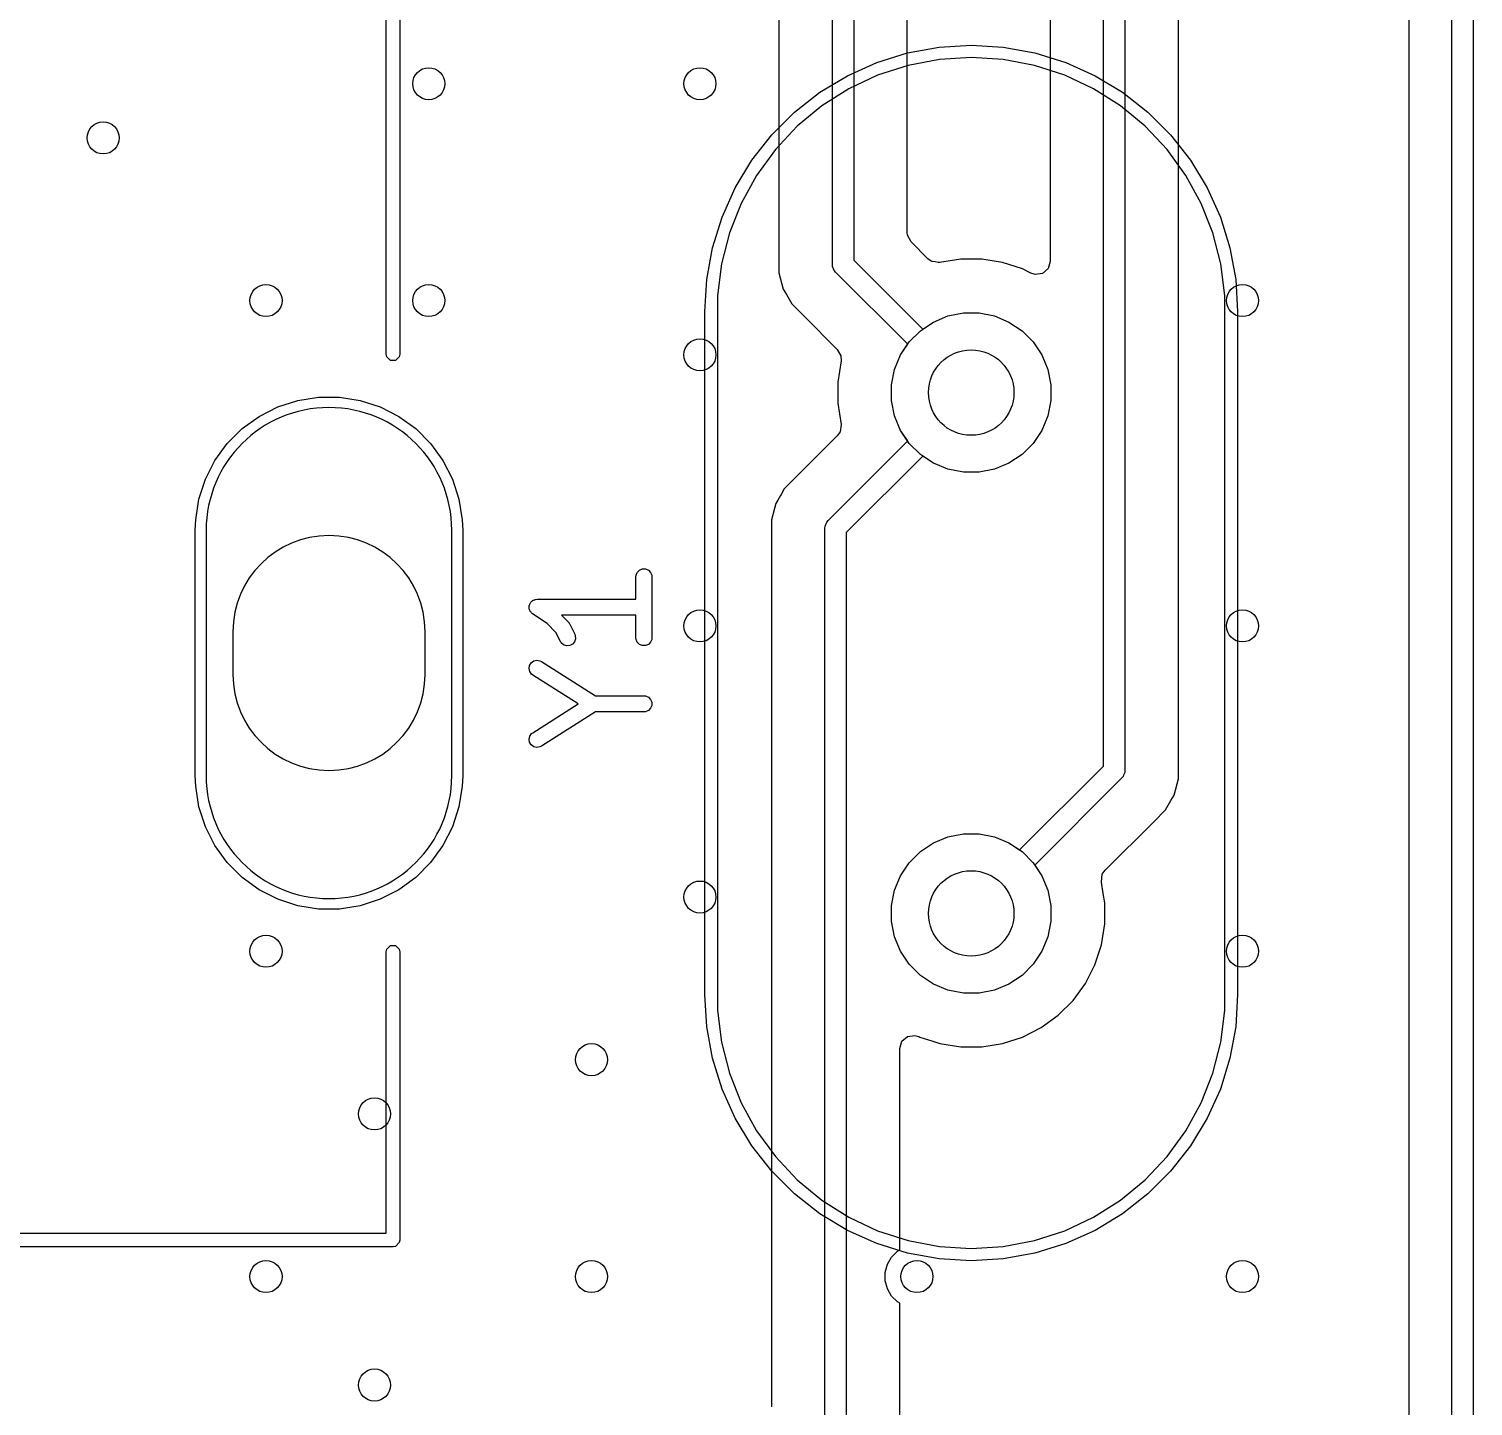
# Model space of a CAD drawing. Header units: inches. Extents: x 5.59 to 6.78, y -5.65 to -2.26.
# Drawn here: x 6.243 to 6.776, y -4.343 to -3.835 of the extents above; entities that cross this region are included whole.
import ezdxf

# ---------------------------------------------------------------- set-up
doc = ezdxf.new("R2010")
doc.units = ezdxf.units.IN
doc.header["$MEASUREMENT"] = 0
for name, color, linetype, true_color in [('Edge.Cuts', 31, 'CONTINUOUS', 0xffb86c), ('F.Cu', 11, 'CONTINUOUS', 0xff5555), ('F.Mask', 191, 'CONTINUOUS', 0xbd93f9), ('F.Silkscreen', 141, 'CONTINUOUS', 0x8be9fd)]:
    doc.layers.add(name, color=color, linetype=linetype, true_color=true_color)

msp = doc.modelspace()

# ---------------------------------------------------------------- linework, layer by layer
at = {"layer": 'Edge.Cuts', "linetype": 'CONTINUOUS'}
for p, q in [((6.76772, -5.05906), (6.76772, -2.85433)), ((6.77559, -2.85433), (6.77559, -5.05906)), ((6.3085, -4.02031), (6.3085, -4.11087)), ((6.39906, -4.11087), (6.39906, -4.02031)), ((6.31835, -4.05772), (6.31835, -4.07346)), ((6.38921, -4.07346), (6.38921, -4.05772))]:
    msp.add_line(p, q, dxfattribs=at)
at = {"layer": 'Edge.Cuts'}
for centre in [(6.59055, -3.96953), (6.59055, -3.96953), (6.59055, -4.16165), (6.59055, -4.16165)]:
    msp.add_circle(centre, 0.01575, dxfattribs=at)
for centre, radius, start, end in [((6.35378, -4.02031), 0.04528, 0, 180), ((6.35378, -4.05772), 0.03543, 0, 180), ((6.35378, -4.07346), 0.03543, 180, 360), ((6.35378, -4.11087), 0.04528, 180, 360)]:
    msp.add_arc(centre, radius, start, end, dxfattribs=at)
at = {"layer": 'F.Cu', "linetype": 'CONTINUOUS'}
for p, q in [((6.75195, -2.85451), (6.75195, -5.05888)), ((6.53937, -3.92228), (6.53937, -3.76283)), ((6.54724, -3.76283), (6.54724, -3.92065)), ((6.63937, -4.10727), (6.63937, -3.76233)), ((6.64724, -3.76233), (6.64724, -4.1089)), ((6.66695, -4.10579), (6.66695, -3.77754)), ((6.61967, -3.78222), (6.61967, -3.92114)), ((6.51967, -3.78615), (6.51967, -3.91887)), ((6.56695, -3.91047), (6.56695, -3.82675)), ((6.56706, -3.91151), (6.56695, -3.91047)), ((6.56838, -3.91392), (6.56706, -3.91151)), ((6.57462, -3.92017), (6.56838, -3.91392)), ((6.51967, -3.91887), (6.51967, -3.91887)), ((6.51967, -3.91887), (6.51967, -3.9254)), ((6.53945, -3.92305), (6.53937, -3.92228)), ((6.54003, -3.92447), (6.53945, -3.92305)), ((6.54724, -3.92065), (6.5727, -3.94611)), ((6.57574, -3.921), (6.57462, -3.92017)), ((6.57589, -3.92103), (6.57574, -3.921)), ((6.57611, -3.92118), (6.57589, -3.92103)), ((6.57728, -3.92133), (6.57611, -3.92118)), ((6.57842, -3.92158), (6.57728, -3.92133)), ((6.57863, -3.92151), (6.57842, -3.92158)), ((6.57884, -3.92154), (6.57863, -3.92151)), ((6.58668, -3.9203), (6.57884, -3.92154)), ((6.59443, -3.9203), (6.58668, -3.9203)), ((6.58668, -3.9203), (6.58668, -3.9203)), ((6.60208, -3.92151), (6.59443, -3.9203)), ((6.59443, -3.9203), (6.59443, -3.9203)), ((6.60945, -3.9239), (6.60208, -3.92151)), ((6.61257, -3.92549), (6.60945, -3.9239)), ((6.61889, -3.92378), (6.61681, -3.92558)), ((6.61967, -3.92114), (6.61889, -3.92378)), ((6.51967, -3.9254), (6.51967, -3.9254)), ((6.51967, -3.9254), (6.52128, -3.93141)), ((6.54052, -3.92507), (6.54003, -3.92447)), ((6.56714, -3.95168), (6.54052, -3.92507)), ((6.61409, -3.92597), (6.61257, -3.92549)), ((6.61681, -3.92558), (6.61409, -3.92597)), ((6.52128, -3.93141), (6.52242, -3.93338)), ((6.52242, -3.93338), (6.52242, -3.93338)), ((6.52242, -3.93338), (6.52242, -3.93338)), ((6.52242, -3.93338), (6.52439, -3.9368)), ((6.52439, -3.9368), (6.52439, -3.9368)), ((6.52439, -3.9368), (6.52907, -3.94148)), ((6.52907, -3.94148), (6.52907, -3.94148)), ((6.52907, -3.94148), (6.54119, -3.9536)), ((6.5727, -3.94611), (6.57663, -3.94349)), ((6.57663, -3.94349), (6.58198, -3.94127)), ((6.58198, -3.94127), (6.58766, -3.94014)), ((6.58766, -3.94014), (6.59345, -3.94014)), ((6.59345, -3.94014), (6.59912, -3.94127)), ((6.59912, -3.94127), (6.60447, -3.94349)), ((6.60447, -3.94349), (6.60928, -3.9467)), ((6.60928, -3.9467), (6.61338, -3.9508)), ((6.54119, -3.9536), (6.54251, -3.95602)), ((6.54251, -3.95602), (6.54256, -3.95782)), ((6.5623, -3.96096), (6.56451, -3.95561)), ((6.56451, -3.95561), (6.56714, -3.95168)), ((6.61338, -3.9508), (6.61659, -3.95561)), ((6.61659, -3.95561), (6.61881, -3.96096)), ((6.54256, -3.95782), (6.54132, -3.96565)), ((6.56117, -3.96663), (6.5623, -3.96096)), ((6.61881, -3.96096), (6.61994, -3.96663)), ((6.54132, -3.96565), (6.54132, -3.9734)), ((6.56117, -3.97242), (6.56117, -3.96663)), ((6.61994, -3.96663), (6.61994, -3.97242)), ((6.54132, -3.9734), (6.54256, -3.98124)), ((6.5623, -3.9781), (6.56117, -3.97242)), ((6.61994, -3.97242), (6.61881, -3.9781)), ((6.54256, -3.98124), (6.54221, -3.98397)), ((6.56451, -3.98345), (6.5623, -3.9781)), ((6.61881, -3.9781), (6.61659, -3.98345)), ((6.54119, -3.98545), (6.52617, -4.00047)), ((6.53777, -4.01674), (6.56714, -3.98738)), ((6.54221, -3.98397), (6.54119, -3.98545)), ((6.56714, -3.98738), (6.56451, -3.98345)), ((6.61659, -3.98345), (6.61338, -3.98826)), ((6.5727, -3.99294), (6.54449, -4.02116)), ((6.57663, -3.99557), (6.5727, -3.99294)), ((6.60928, -3.99235), (6.60447, -3.99557)), ((6.61338, -3.98826), (6.60928, -3.99235)), ((6.58198, -3.99778), (6.57663, -3.99557)), ((6.58766, -3.99891), (6.58198, -3.99778)), ((6.59912, -3.99778), (6.59345, -3.99891)), ((6.60447, -3.99557), (6.59912, -3.99778)), ((6.52603, -4.00061), (6.52163, -4.00501)), ((6.52617, -4.00047), (6.52603, -4.00061)), ((6.52603, -4.00061), (6.52603, -4.00061)), ((6.52617, -4.00047), (6.52617, -4.00047)), ((6.59345, -3.99891), (6.58766, -3.99891)), ((6.5192, -4.00923), (6.51852, -4.0104)), ((6.52022, -4.00747), (6.5192, -4.00923)), ((6.52044, -4.00708), (6.52022, -4.00747)), ((6.52022, -4.00747), (6.52022, -4.00747)), ((6.52163, -4.00501), (6.52044, -4.00708)), ((6.51852, -4.0104), (6.51691, -4.01642)), ((6.51691, -4.01642), (6.51691, -4.01642)), ((6.51691, -4.01642), (6.51691, -4.02303)), ((6.53661, -4.01953), (6.53669, -4.01876)), ((6.53661, -4.35553), (6.53661, -4.01953)), ((6.53669, -4.01876), (6.53728, -4.01734)), ((6.53728, -4.01734), (6.53777, -4.01674)), ((6.3085, -4.02031), (6.3085, -4.11087)), ((6.39906, -4.11087), (6.39906, -4.02031)), ((6.51691, -4.02303), (6.51691, -4.02303)), ((6.51691, -4.02303), (6.51691, -4.34361)), ((6.54449, -4.02116), (6.54449, -4.35717)), ((6.31835, -4.05772), (6.31835, -4.07346)), ((6.38921, -4.07346), (6.38921, -4.05772)), ((6.6084, -4.13824), (6.63937, -4.10727)), ((6.64717, -4.10967), (6.64675, -4.11067)), ((6.64724, -4.1089), (6.64717, -4.10967)), ((6.66695, -4.11201), (6.66695, -4.10579)), ((6.64609, -4.11168), (6.61397, -4.14381)), ((6.64658, -4.11108), (6.64609, -4.11168)), ((6.64675, -4.11067), (6.64658, -4.11108)), ((6.66534, -4.11802), (6.66695, -4.11201)), ((6.66223, -4.12341), (6.6642, -4.12)), ((6.6642, -4.12), (6.66534, -4.11802)), ((6.65782, -4.12782), (6.66223, -4.12341)), ((6.63991, -4.14573), (6.65782, -4.12782)), ((6.65782, -4.12782), (6.65782, -4.12782)), ((6.57182, -4.13883), (6.57663, -4.13561)), ((6.57663, -4.13561), (6.58198, -4.1334)), ((6.58198, -4.1334), (6.58766, -4.13227)), ((6.58766, -4.13227), (6.59345, -4.13227)), ((6.59345, -4.13227), (6.59912, -4.1334)), ((6.59912, -4.1334), (6.60447, -4.13561)), ((6.60447, -4.13561), (6.6084, -4.13824)), ((6.56773, -4.14292), (6.57182, -4.13883)), ((6.5623, -4.15308), (6.56451, -4.14773)), ((6.56451, -4.14773), (6.56773, -4.14292)), ((6.61397, -4.14381), (6.61659, -4.14773)), ((6.61659, -4.14773), (6.61881, -4.15308)), ((6.63854, -4.14994), (6.63889, -4.14721)), ((6.63889, -4.14721), (6.63991, -4.14573)), ((6.56117, -4.15876), (6.5623, -4.15308)), ((6.61881, -4.15308), (6.61994, -4.15876)), ((6.63857, -4.15012), (6.63854, -4.14994)), ((6.63924, -4.15433), (6.63857, -4.15012)), ((6.63857, -4.15012), (6.63857, -4.15012)), ((6.63978, -4.15778), (6.63924, -4.15433)), ((6.63978, -4.16553), (6.63978, -4.15778)), ((6.56117, -4.16455), (6.56117, -4.15876)), ((6.61994, -4.15876), (6.61994, -4.16455)), ((6.5623, -4.17022), (6.56117, -4.16455)), ((6.61994, -4.16455), (6.61881, -4.17022)), ((6.63857, -4.17318), (6.63978, -4.16553)), ((6.56451, -4.17557), (6.5623, -4.17022)), ((6.61881, -4.17022), (6.61659, -4.17557)), ((6.63618, -4.18055), (6.63857, -4.17318)), ((6.56773, -4.18039), (6.56451, -4.17557)), ((6.61659, -4.17557), (6.61338, -4.18039)), ((6.57182, -4.18448), (6.56773, -4.18039)), ((6.57663, -4.18769), (6.57182, -4.18448)), ((6.60928, -4.18448), (6.60447, -4.18769)), ((6.61338, -4.18039), (6.60928, -4.18448)), ((6.63266, -4.18746), (6.63618, -4.18055)), ((6.58198, -4.18991), (6.57663, -4.18769)), ((6.58766, -4.19104), (6.58198, -4.18991)), ((6.59912, -4.18991), (6.59345, -4.19104)), ((6.60447, -4.18769), (6.59912, -4.18991)), ((6.6281, -4.19373), (6.63266, -4.18746)), ((6.59345, -4.19104), (6.58766, -4.19104)), ((6.62262, -4.19921), (6.6281, -4.19373)), ((6.61635, -4.20376), (6.62262, -4.19921)), ((6.60945, -4.20728), (6.61635, -4.20376)), ((6.56419, -4.21144), (6.56497, -4.20881)), ((6.56419, -4.28574), (6.56419, -4.21144)), ((6.56497, -4.20881), (6.56705, -4.207)), ((6.56705, -4.207), (6.56977, -4.20661)), ((6.56977, -4.20661), (6.57129, -4.20709)), ((6.57129, -4.20709), (6.57165, -4.20728)), ((6.57165, -4.20728), (6.57165, -4.20728)), ((6.57165, -4.20728), (6.57165, -4.20728)), ((6.57165, -4.20728), (6.57635, -4.20881)), ((6.57635, -4.20881), (6.57902, -4.20967)), ((6.57902, -4.20967), (6.58668, -4.21089)), ((6.58668, -4.21089), (6.58668, -4.21089)), ((6.58668, -4.21089), (6.59443, -4.21089)), ((6.59443, -4.21089), (6.60208, -4.20967)), ((6.60208, -4.20967), (6.60945, -4.20728)), ((6.56336, -4.28622), (6.56419, -4.28574)), ((6.55884, -4.29405), (6.55964, -4.29107)), ((6.55964, -4.29107), (6.56118, -4.2884)), ((6.56118, -4.2884), (6.56336, -4.28622)), ((6.55884, -4.29713), (6.55884, -4.29405)), ((6.55964, -4.30011), (6.55884, -4.29713)), ((6.56118, -4.30278), (6.55964, -4.30011)), ((6.56336, -4.30496), (6.56118, -4.30278)), ((6.56419, -4.30544), (6.56336, -4.30496)), ((6.56419, -4.35405), (6.56419, -4.30544))]:
    msp.add_line(p, q, dxfattribs=at)
at = {"layer": 'F.Cu'}
for centre, radius in [((6.39055, -3.85559), 0.00591), ((6.39055, -3.85559), 0.00591), ((6.49055, -3.85559), 0.00591), ((6.49055, -3.85559), 0.00591), ((6.27055, -3.87559), 0.00591), ((6.27055, -3.87559), 0.00591), ((6.33055, -3.93559), 0.00591), ((6.33055, -3.93559), 0.00591), ((6.39055, -3.93559), 0.00591), ((6.39055, -3.93559), 0.00591), ((6.69055, -3.93559), 0.00591), ((6.69055, -3.93559), 0.00591), ((6.49055, -3.95559), 0.00591), ((6.49055, -3.95559), 0.00591), ((6.59055, -3.96953), 0.01575), ((6.59055, -3.96953), 0.01575), ((6.49055, -4.05559), 0.00591), ((6.49055, -4.05559), 0.00591), ((6.69055, -4.05559), 0.00591), ((6.69055, -4.05559), 0.00591), ((6.59055, -4.16165), 0.01575), ((6.59055, -4.16165), 0.01575), ((6.49055, -4.15559), 0.00591), ((6.49055, -4.15559), 0.00591), ((6.33055, -4.17559), 0.00591), ((6.33055, -4.17559), 0.00591), ((6.69055, -4.17559), 0.00591), ((6.69055, -4.17559), 0.00591), ((6.45055, -4.21559), 0.00591), ((6.45055, -4.21559), 0.00591), ((6.37055, -4.23559), 0.00591), ((6.37055, -4.23559), 0.00591), ((6.33055, -4.29559), 0.00591), ((6.33055, -4.29559), 0.00591), ((6.45055, -4.29559), 0.00591), ((6.45055, -4.29559), 0.00591), ((6.57055, -4.29559), 0.00591), ((6.57055, -4.29559), 0.00591), ((6.69055, -4.29559), 0.00591), ((6.69055, -4.29559), 0.00591), ((6.37055, -4.33559), 0.00591), ((6.37055, -4.33559), 0.00591)]:
    msp.add_circle(centre, radius, dxfattribs=at)
for centre, radius, start, end in [((6.35378, -4.02031), 0.04528, 0, 180), ((6.35378, -4.05772), 0.03543, 0, 180), ((6.35378, -4.07346), 0.03543, 180, 360), ((6.35378, -4.11087), 0.04528, 180, 360)]:
    msp.add_arc(centre, radius, start, end, dxfattribs=at)
at = {"layer": 'F.Mask', "linetype": 'CONTINUOUS'}
for p, q in [((6.57182, -3.9467), (6.57663, -3.94349)), ((6.57663, -3.94349), (6.58198, -3.94127)), ((6.58198, -3.94127), (6.58766, -3.94014)), ((6.58766, -3.94014), (6.59345, -3.94014)), ((6.59345, -3.94014), (6.59912, -3.94127)), ((6.59912, -3.94127), (6.60447, -3.94349)), ((6.60447, -3.94349), (6.60928, -3.9467)), ((6.56773, -3.9508), (6.57182, -3.9467)), ((6.60928, -3.9467), (6.61338, -3.9508)), ((6.5623, -3.96096), (6.56451, -3.95561)), ((6.56451, -3.95561), (6.56773, -3.9508)), ((6.61338, -3.9508), (6.61659, -3.95561)), ((6.61659, -3.95561), (6.61881, -3.96096)), ((6.56117, -3.96663), (6.5623, -3.96096)), ((6.61881, -3.96096), (6.61994, -3.96663)), ((6.56117, -3.97242), (6.56117, -3.96663)), ((6.61994, -3.96663), (6.61994, -3.97242)), ((6.34227, -3.97239), (6.34991, -3.97118)), ((6.34991, -3.97118), (6.35765, -3.97118)), ((6.35765, -3.97118), (6.36529, -3.97239)), ((6.32802, -3.97829), (6.33492, -3.97478)), ((6.33492, -3.97478), (6.34227, -3.97239)), ((6.36529, -3.97239), (6.37264, -3.97478)), ((6.37264, -3.97478), (6.37953, -3.97829)), ((6.5623, -3.9781), (6.56117, -3.97242)), ((6.61994, -3.97242), (6.61881, -3.9781)), ((6.32177, -3.98283), (6.32802, -3.97829)), ((6.37953, -3.97829), (6.38579, -3.98283)), ((6.56451, -3.98345), (6.5623, -3.9781)), ((6.61881, -3.9781), (6.61659, -3.98345)), ((6.3163, -3.9883), (6.32177, -3.98283)), ((6.38579, -3.98283), (6.39126, -3.9883)), ((6.56773, -3.98826), (6.56451, -3.98345)), ((6.61659, -3.98345), (6.61338, -3.98826)), ((6.31175, -3.99456), (6.3163, -3.9883)), ((6.39126, -3.9883), (6.39581, -3.99456)), ((6.57182, -3.99235), (6.56773, -3.98826)), ((6.57663, -3.99557), (6.57182, -3.99235)), ((6.60928, -3.99235), (6.60447, -3.99557)), ((6.61338, -3.98826), (6.60928, -3.99235)), ((6.30824, -4.00145), (6.31175, -3.99456)), ((6.39581, -3.99456), (6.39932, -4.00145)), ((6.58198, -3.99778), (6.57663, -3.99557)), ((6.58766, -3.99891), (6.58198, -3.99778)), ((6.59912, -3.99778), (6.59345, -3.99891)), ((6.60447, -3.99557), (6.59912, -3.99778)), ((6.30585, -4.00881), (6.30824, -4.00145)), ((6.39932, -4.00145), (6.40171, -4.00881)), ((6.59345, -3.99891), (6.58766, -3.99891)), ((6.30464, -4.01645), (6.30585, -4.00881)), ((6.40171, -4.00881), (6.40292, -4.01645)), ((6.30449, -4.02031), (6.30464, -4.01645)), ((6.40292, -4.01645), (6.40307, -4.02031)), ((6.30449, -4.11087), (6.30449, -4.02031)), ((6.3085, -4.02031), (6.3085, -4.11087)), ((6.39906, -4.11087), (6.39906, -4.02031)), ((6.40307, -4.02031), (6.40307, -4.11087)), ((6.31835, -4.05772), (6.31835, -4.07346)), ((6.38921, -4.07346), (6.38921, -4.05772)), ((6.30464, -4.11473), (6.30449, -4.11087)), ((6.30585, -4.12237), (6.30464, -4.11473)), ((6.40292, -4.11473), (6.40171, -4.12237)), ((6.40307, -4.11087), (6.40292, -4.11473)), ((6.30824, -4.12973), (6.30585, -4.12237)), ((6.40171, -4.12237), (6.39932, -4.12973)), ((6.31175, -4.13662), (6.30824, -4.12973)), ((6.39932, -4.12973), (6.39581, -4.13662)), ((6.3163, -4.14288), (6.31175, -4.13662)), ((6.39581, -4.13662), (6.39126, -4.14288)), ((6.57182, -4.13883), (6.57663, -4.13561)), ((6.57663, -4.13561), (6.58198, -4.1334)), ((6.58198, -4.1334), (6.58766, -4.13227)), ((6.58766, -4.13227), (6.59345, -4.13227)), ((6.59345, -4.13227), (6.59912, -4.1334)), ((6.59912, -4.1334), (6.60447, -4.13561)), ((6.60447, -4.13561), (6.60928, -4.13883)), ((6.56773, -4.14292), (6.57182, -4.13883)), ((6.60928, -4.13883), (6.61338, -4.14292)), ((6.32177, -4.14835), (6.3163, -4.14288)), ((6.39126, -4.14288), (6.38579, -4.14835)), ((6.5623, -4.15308), (6.56451, -4.14773)), ((6.56451, -4.14773), (6.56773, -4.14292)), ((6.61338, -4.14292), (6.61659, -4.14773)), ((6.61659, -4.14773), (6.61881, -4.15308)), ((6.32802, -4.15289), (6.32177, -4.14835)), ((6.33492, -4.15641), (6.32802, -4.15289)), ((6.37953, -4.15289), (6.37264, -4.15641)), ((6.38579, -4.14835), (6.37953, -4.15289)), ((6.56117, -4.15876), (6.5623, -4.15308)), ((6.61881, -4.15308), (6.61994, -4.15876)), ((6.34227, -4.1588), (6.33492, -4.15641)), ((6.37264, -4.15641), (6.36529, -4.1588)), ((6.34991, -4.16001), (6.34227, -4.1588)), ((6.35765, -4.16001), (6.34991, -4.16001)), ((6.36529, -4.1588), (6.35765, -4.16001)), ((6.56117, -4.16455), (6.56117, -4.15876)), ((6.61994, -4.15876), (6.61994, -4.16455)), ((6.5623, -4.17022), (6.56117, -4.16455)), ((6.61994, -4.16455), (6.61881, -4.17022)), ((6.56451, -4.17557), (6.5623, -4.17022)), ((6.61881, -4.17022), (6.61659, -4.17557)), ((6.56773, -4.18039), (6.56451, -4.17557)), ((6.61659, -4.17557), (6.61338, -4.18039)), ((6.57182, -4.18448), (6.56773, -4.18039)), ((6.57663, -4.18769), (6.57182, -4.18448)), ((6.60928, -4.18448), (6.60447, -4.18769)), ((6.61338, -4.18039), (6.60928, -4.18448)), ((6.58198, -4.18991), (6.57663, -4.18769)), ((6.58766, -4.19104), (6.58198, -4.18991)), ((6.59912, -4.18991), (6.59345, -4.19104)), ((6.60447, -4.18769), (6.59912, -4.18991)), ((6.59345, -4.19104), (6.58766, -4.19104))]:
    msp.add_line(p, q, dxfattribs=at)
at = {"layer": 'F.Mask'}
for centre in [(6.59055, -3.96953), (6.59055, -3.96953), (6.59055, -4.16165), (6.59055, -4.16165)]:
    msp.add_circle(centre, 0.01575, dxfattribs=at)
for centre, radius, start, end in [((6.35378, -4.02031), 0.04528, 0, 180), ((6.35378, -4.05772), 0.03543, 0, 180), ((6.35378, -4.07346), 0.03543, 180, 360), ((6.35378, -4.11087), 0.04528, 180, 360)]:
    msp.add_arc(centre, radius, start, end, dxfattribs=at)
at = {"layer": 'F.Silkscreen', "linetype": 'CONTINUOUS'}
for p, q in [((6.3749, -3.95535), (6.3749, -3.81219)), ((6.3799, -3.80969), (6.3799, -3.95535)), ((6.55572, -3.84776), (6.56704, -3.84423)), ((6.56704, -3.84423), (6.57871, -3.84209)), ((6.57871, -3.84209), (6.59055, -3.84138)), ((6.59055, -3.84138), (6.60239, -3.84209)), ((6.60239, -3.84209), (6.61406, -3.84423)), ((6.61406, -3.84423), (6.62538, -3.84776)), ((6.5449, -3.85263), (6.55572, -3.84776)), ((6.56725, -3.84886), (6.55606, -3.8525)), ((6.57881, -3.84666), (6.56725, -3.84886)), ((6.59055, -3.84592), (6.57881, -3.84666)), ((6.60229, -3.84666), (6.59055, -3.84592)), ((6.61385, -3.84886), (6.60229, -3.84666)), ((6.62504, -3.8525), (6.61385, -3.84886)), ((6.62538, -3.84776), (6.6362, -3.85263)), ((6.53475, -3.85877), (6.5449, -3.85263)), ((6.55606, -3.8525), (6.54542, -3.85751)), ((6.63569, -3.85751), (6.62504, -3.8525)), ((6.6362, -3.85263), (6.64635, -3.85877)), ((6.52541, -3.86608), (6.53475, -3.85877)), ((6.54542, -3.85751), (6.53548, -3.86381)), ((6.64562, -3.86381), (6.63569, -3.85751)), ((6.64635, -3.85877), (6.65569, -3.86608)), ((6.53548, -3.86381), (6.52642, -3.87131)), ((6.65469, -3.87131), (6.64562, -3.86381)), ((6.51703, -3.87447), (6.52541, -3.86608)), ((6.65569, -3.86608), (6.66408, -3.87447)), ((6.50971, -3.88381), (6.51703, -3.87447)), ((6.52642, -3.87131), (6.51836, -3.87989)), ((6.66274, -3.87989), (6.65469, -3.87131)), ((6.66408, -3.87447), (6.67139, -3.88381)), ((6.51836, -3.87989), (6.51145, -3.88941)), ((6.66966, -3.88941), (6.66274, -3.87989)), ((6.50357, -3.89396), (6.50971, -3.88381)), ((6.67139, -3.88381), (6.67753, -3.89396)), ((6.51145, -3.88941), (6.50578, -3.89972)), ((6.67532, -3.89972), (6.66966, -3.88941)), ((6.49871, -3.90477), (6.50357, -3.89396)), ((6.67753, -3.89396), (6.6824, -3.90477)), ((6.50578, -3.89972), (6.50145, -3.91065)), ((6.67965, -3.91065), (6.67532, -3.89972)), ((6.49518, -3.9161), (6.49871, -3.90477)), ((6.6824, -3.90477), (6.68593, -3.9161)), ((6.50145, -3.91065), (6.49852, -3.92205)), ((6.68258, -3.92205), (6.67965, -3.91065)), ((6.49304, -3.92777), (6.49518, -3.9161)), ((6.68593, -3.9161), (6.68806, -3.92777)), ((6.49852, -3.92205), (6.49705, -3.93372)), ((6.68406, -3.93372), (6.68258, -3.92205)), ((6.49232, -3.93961), (6.49304, -3.92777)), ((6.68806, -3.92777), (6.68878, -3.93961)), ((6.49705, -3.93372), (6.49705, -3.93961)), ((6.68406, -3.93961), (6.68406, -3.93372)), ((6.49232, -4.19157), (6.49232, -3.93961)), ((6.49705, -3.93961), (6.49705, -4.19157)), ((6.68406, -4.19157), (6.68406, -3.93961)), ((6.68878, -3.93961), (6.68878, -4.19157)), ((6.37509, -3.95631), (6.3749, -3.95535)), ((6.3799, -3.95535), (6.37971, -3.95631)), ((6.37644, -3.95766), (6.37509, -3.95631)), ((6.37836, -3.95766), (6.37644, -3.95766)), ((6.37971, -3.95631), (6.37836, -3.95766)), ((6.3085, -4.02031), (6.3085, -4.11087)), ((6.39906, -4.11087), (6.39906, -4.02031)), ((6.46698, -4.03689), (6.46742, -4.03583)), ((6.46742, -4.03583), (6.46823, -4.03501)), ((6.46823, -4.03501), (6.4693, -4.03457)), ((6.4693, -4.03457), (6.47045, -4.03457)), ((6.47045, -4.03457), (6.47152, -4.03501)), ((6.47152, -4.03501), (6.47233, -4.03583)), ((6.47233, -4.03583), (6.47277, -4.03689)), ((6.46692, -4.03747), (6.46698, -4.03689)), ((6.46692, -4.04576), (6.46692, -4.03747)), ((6.47277, -4.03689), (6.47283, -4.03747)), ((6.47283, -4.03747), (6.47283, -4.05997)), ((6.42841, -4.04663), (6.42866, -4.04647)), ((6.42866, -4.04647), (6.42886, -4.04626)), ((6.42886, -4.04626), (6.42913, -4.04615)), ((6.42913, -4.04615), (6.42937, -4.04599)), ((6.42937, -4.04599), (6.42966, -4.04593)), ((6.42966, -4.04593), (6.42993, -4.04582)), ((6.42993, -4.04582), (6.4305, -4.04577)), ((6.4305, -4.04577), (6.4305, -4.04576)), ((6.4305, -4.04576), (6.4305, -4.04577)), ((6.4305, -4.04577), (6.4305, -4.04576)), ((6.4305, -4.04576), (6.46692, -4.04576)), ((6.42755, -4.04872), (6.42761, -4.04843)), ((6.42761, -4.049), (6.42755, -4.04872)), ((6.42761, -4.04814), (6.42772, -4.04787)), ((6.42761, -4.04843), (6.42761, -4.04814)), ((6.42761, -4.04929), (6.42761, -4.049)), ((6.42772, -4.04956), (6.42761, -4.04929)), ((6.42772, -4.04787), (6.42778, -4.04759)), ((6.42778, -4.04985), (6.42772, -4.04956)), ((6.42778, -4.04759), (6.42794, -4.04735)), ((6.42794, -4.05009), (6.42778, -4.04985)), ((6.42794, -4.04735), (6.42805, -4.04708)), ((6.42805, -4.05036), (6.42794, -4.05009)), ((6.42805, -4.04708), (6.42825, -4.04687)), ((6.42826, -4.05056), (6.42805, -4.05036)), ((6.42825, -4.04687), (6.42841, -4.04663)), ((6.42842, -4.05081), (6.42826, -4.05056)), ((6.42886, -4.05117), (6.42842, -4.05081)), ((6.42887, -4.05117), (6.42886, -4.05117)), ((6.42886, -4.05117), (6.42886, -4.05117)), ((6.43425, -4.05476), (6.42887, -4.05117)), ((6.42887, -4.05117), (6.42887, -4.05117)), ((6.46692, -4.05167), (6.43951, -4.05167)), ((6.43951, -4.05167), (6.44197, -4.05413)), ((6.46692, -4.05997), (6.46692, -4.05167)), ((6.43745, -4.05797), (6.43425, -4.05476)), ((6.44197, -4.05413), (6.44215, -4.05436)), ((6.44215, -4.05436), (6.44221, -4.05441)), ((6.44221, -4.05441), (6.44227, -4.0545)), ((6.44227, -4.0545), (6.44233, -4.05458)), ((6.44233, -4.05458), (6.44236, -4.05465)), ((6.44236, -4.05465), (6.44252, -4.0549)), ((6.44252, -4.0549), (6.44439, -4.05865)), ((6.31835, -4.05772), (6.31835, -4.07346)), ((6.38921, -4.07346), (6.38921, -4.05772)), ((6.43911, -4.06129), (6.43745, -4.05797)), ((6.43942, -4.06178), (6.43911, -4.06129)), ((6.44029, -4.06253), (6.43942, -4.06178)), ((6.44138, -4.0629), (6.44029, -4.06253)), ((6.44356, -4.0623), (6.44253, -4.06281)), ((6.44432, -4.06143), (6.44356, -4.0623)), ((6.44468, -4.06034), (6.44432, -4.06143)), ((6.44439, -4.05865), (6.4446, -4.05919)), ((6.4446, -4.05919), (6.44468, -4.06034)), ((6.46698, -4.06054), (6.46692, -4.05997)), ((6.46742, -4.06161), (6.46698, -4.06054)), ((6.46823, -4.06242), (6.46742, -4.06161)), ((6.4693, -4.06286), (6.46823, -4.06242)), ((6.47152, -4.06242), (6.47045, -4.06286)), ((6.47233, -4.06161), (6.47152, -4.06242)), ((6.47277, -4.06054), (6.47233, -4.06161)), ((6.47283, -4.05997), (6.47277, -4.06054)), ((6.44253, -4.06281), (6.44138, -4.0629)), ((6.47045, -4.06286), (6.4693, -4.06286)), ((6.42755, -4.07128), (6.42775, -4.07015)), ((6.4278, -4.07241), (6.42755, -4.07128)), ((6.42775, -4.07015), (6.42837, -4.06917)), ((6.42846, -4.07335), (6.4278, -4.07241)), ((6.42837, -4.06917), (6.42931, -4.06851)), ((6.42931, -4.06851), (6.43044, -4.06826)), ((6.43044, -4.06826), (6.43157, -4.06846)), ((6.43157, -4.06846), (6.43209, -4.06872)), ((6.43209, -4.06872), (6.45199, -4.08139)), ((6.42892, -4.07371), (6.42846, -4.07335)), ((6.44563, -4.08434), (6.42892, -4.07371)), ((6.45199, -4.08139), (6.46987, -4.08139)), ((6.46987, -4.08139), (6.47045, -4.08144)), ((6.47045, -4.08144), (6.47152, -4.08188)), ((6.47152, -4.08188), (6.47233, -4.0827)), ((6.47233, -4.0827), (6.47277, -4.08376)), ((6.47277, -4.08376), (6.47277, -4.08491)), ((6.42892, -4.09497), (6.44563, -4.08434)), ((6.45199, -4.08729), (6.43209, -4.09995)), ((6.46987, -4.08729), (6.45199, -4.08729)), ((6.47045, -4.08723), (6.46987, -4.08729)), ((6.47152, -4.08679), (6.47045, -4.08723)), ((6.47233, -4.08598), (6.47152, -4.08679)), ((6.47277, -4.08491), (6.47233, -4.08598)), ((6.42755, -4.0974), (6.4278, -4.09627)), ((6.42775, -4.09853), (6.42755, -4.0974)), ((6.42837, -4.0995), (6.42775, -4.09853)), ((6.4278, -4.09627), (6.42846, -4.09533)), ((6.42931, -4.10016), (6.42837, -4.0995)), ((6.42846, -4.09533), (6.42892, -4.09497)), ((6.43044, -4.10041), (6.42931, -4.10016)), ((6.43157, -4.10021), (6.43044, -4.10041)), ((6.43209, -4.09995), (6.43157, -4.10021)), ((6.37509, -4.17487), (6.37644, -4.17352)), ((6.37644, -4.17352), (6.37836, -4.17352)), ((6.37836, -4.17352), (6.37971, -4.17487)), ((6.3749, -4.17583), (6.37509, -4.17487)), ((6.3749, -4.27963), (6.3749, -4.17583)), ((6.37971, -4.17487), (6.3799, -4.17583)), ((6.3799, -4.17583), (6.3799, -4.28213)), ((6.49304, -4.20341), (6.49232, -4.19157)), ((6.49705, -4.19157), (6.49705, -4.19746)), ((6.68406, -4.19746), (6.68406, -4.19157)), ((6.68878, -4.19157), (6.68806, -4.20341)), ((6.49705, -4.19746), (6.49852, -4.20913)), ((6.68258, -4.20913), (6.68406, -4.19746)), ((6.49518, -4.21508), (6.49304, -4.20341)), ((6.68806, -4.20341), (6.68593, -4.21508)), ((6.49852, -4.20913), (6.50145, -4.22053)), ((6.67965, -4.22053), (6.68258, -4.20913)), ((6.49871, -4.22641), (6.49518, -4.21508)), ((6.68593, -4.21508), (6.6824, -4.22641)), ((6.50145, -4.22053), (6.50578, -4.23147)), ((6.67532, -4.23147), (6.67965, -4.22053)), ((6.50357, -4.23722), (6.49871, -4.22641)), ((6.6824, -4.22641), (6.67753, -4.23722)), ((6.50578, -4.23147), (6.51145, -4.24178)), ((6.66966, -4.24178), (6.67532, -4.23147)), ((6.50971, -4.24737), (6.50357, -4.23722)), ((6.67753, -4.23722), (6.67139, -4.24737)), ((6.51145, -4.24178), (6.51836, -4.25129)), ((6.66274, -4.25129), (6.66966, -4.24178)), ((6.51703, -4.25671), (6.50971, -4.24737)), ((6.67139, -4.24737), (6.66408, -4.25671)), ((6.51836, -4.25129), (6.52642, -4.25987)), ((6.65469, -4.25987), (6.66274, -4.25129)), ((6.52541, -4.2651), (6.51703, -4.25671)), ((6.66408, -4.25671), (6.65569, -4.2651)), ((6.52642, -4.25987), (6.53548, -4.26737)), ((6.64562, -4.26737), (6.65469, -4.25987)), ((6.53475, -4.27242), (6.52541, -4.2651)), ((6.53548, -4.26737), (6.54542, -4.27367)), ((6.63569, -4.27367), (6.64562, -4.26737)), ((6.65569, -4.2651), (6.64635, -4.27242)), ((6.5449, -4.27855), (6.53475, -4.27242)), ((6.54542, -4.27367), (6.55606, -4.27868)), ((6.62504, -4.27868), (6.63569, -4.27367)), ((6.64635, -4.27242), (6.6362, -4.27855)), ((5.9862, -4.27963), (6.3749, -4.27963)), ((6.55572, -4.28342), (6.5449, -4.27855)), ((6.55606, -4.27868), (6.56725, -4.28232)), ((6.61385, -4.28232), (6.62504, -4.27868)), ((6.6362, -4.27855), (6.62538, -4.28342)), ((6.3774, -4.28463), (5.9837, -4.28463)), ((6.37836, -4.28444), (6.3774, -4.28463)), ((6.37971, -4.28308), (6.37836, -4.28444)), ((6.3799, -4.28213), (6.37971, -4.28308)), ((6.56704, -4.28695), (6.55572, -4.28342)), ((6.56725, -4.28232), (6.57881, -4.28452)), ((6.57881, -4.28452), (6.59055, -4.28526)), ((6.59055, -4.28526), (6.60229, -4.28452)), ((6.60229, -4.28452), (6.61385, -4.28232)), ((6.62538, -4.28342), (6.61406, -4.28695)), ((6.57871, -4.28909), (6.56704, -4.28695)), ((6.59055, -4.2898), (6.57871, -4.28909)), ((6.60239, -4.28909), (6.59055, -4.2898)), ((6.61406, -4.28695), (6.60239, -4.28909))]:
    msp.add_line(p, q, dxfattribs=at)
at = {"layer": 'F.Silkscreen'}
for centre in [(6.59055, -3.96953), (6.59055, -3.96953), (6.59055, -4.16165), (6.59055, -4.16165)]:
    msp.add_circle(centre, 0.01575, dxfattribs=at)
for centre, radius, start, end in [((6.35378, -4.02031), 0.04528, 0, 180), ((6.35378, -4.05772), 0.03543, 0, 180), ((6.35378, -4.07346), 0.03543, 180, 360), ((6.35378, -4.11087), 0.04528, 180, 360)]:
    msp.add_arc(centre, radius, start, end, dxfattribs=at)

doc.saveas('drawing.dxf')
